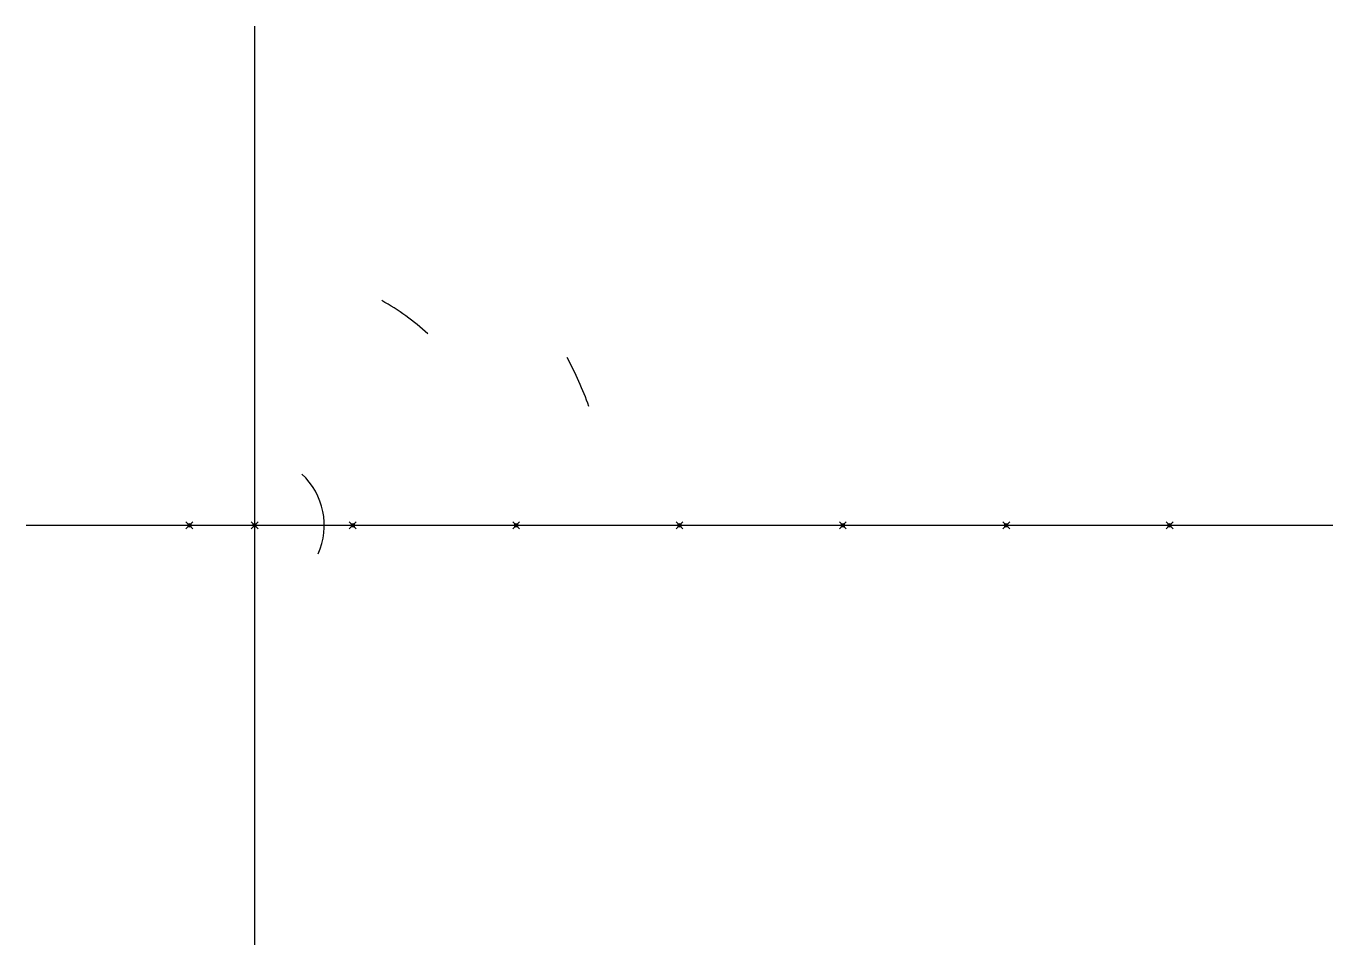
# Model space of a CAD drawing. Header units: millimetres. Extents: x 611 to 1811, y 166 to 525.
# Drawn here: x 1435.5 to 1810.6, y 166.1 to 429.9 of the extents above; entities that cross this region are included whole.
import ezdxf

# ---------------------------------------------------------------- set-up
doc = ezdxf.new("R2010")
doc.units = ezdxf.units.MM
doc.header["$PDMODE"] = 35

msp = doc.modelspace()

# ---------------------------------------------------------------- linework, layer by layer
for p, q in [((1501.084, 429.914), (1501.084, 166.062)), ((1435.52, 286.563), (1810.569, 286.563))]:
    msp.add_line(p, q)
for radius, start, end in [(74.154, 47.83832, 60.47432), (101.842, 19.58618, 28.24516), (20, 335.67662, 47.38064)]:
    msp.add_arc((1501.084, 286.563), radius, start, end)
for p in [(1482.401, 286.563), (1501.084, 286.563), (1529.282, 286.563), (1576.163, 286.563), (1623.044, 286.563), (1669.925, 286.563), (1716.807, 286.563), (1763.688, 286.563)]:
    msp.add_point(p)

doc.saveas('drawing.dxf')
